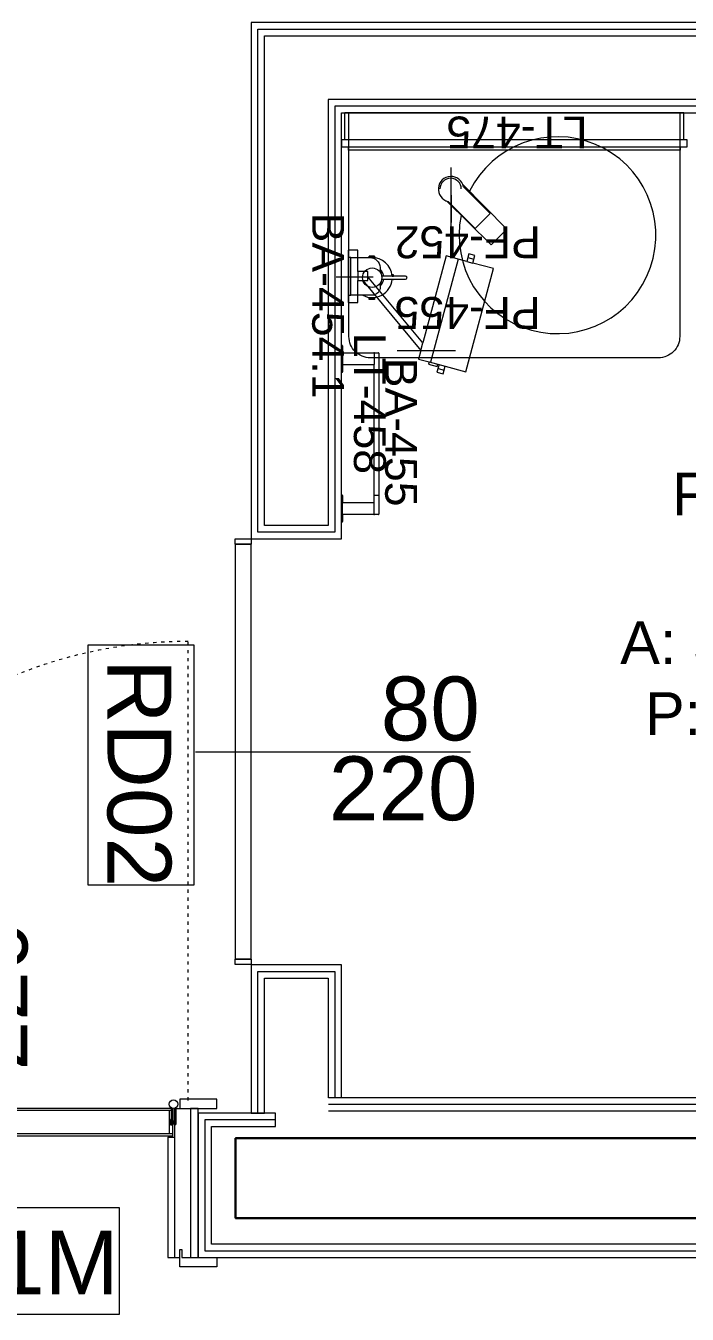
# Model space of a CAD drawing. Header units: centimetres. Extents: x 118932 to 154602, y -32682 to -23521.
# Drawn here: x 129082.2 to 129206.6, y -26105 to -25863 of the extents above; entities that cross this region are included whole.
import ezdxf

# ---------------------------------------------------------------- set-up
doc = ezdxf.new("R2010")
doc.units = ezdxf.units.CM
doc.header["$LTSCALE"] = 50
doc.header["$MEASUREMENT"] = 0
doc.linetypes.add('ACAD_ISO03W100', pattern=[30, 12, -18])
for name, color, linetype, lineweight, true_color in [('GEN_00_BL_Yazı', 7, 'Continuous', 0, 0x4f5250), ('GEN_00_BL_Ölçü Dış', 7, 'Continuous', 5, 0x766a5e), ('GEN_02_TF_Islak Hacim', 7, 'Continuous', 5, 0x007cb0), ('GEN_02_TF_Kapı', 7, 'Continuous', 9, 0x4a3526), ('GEN_02_TF_Mobilya', 7, 'Continuous', 5, 0x745e3d), ('GEN_05_ML_Ahşap', 7, 'Continuous', 9, 0x745e3d), ('GEN_05_ML_Alçıpan-RefEdit0', 7, 'Continuous', 18, 0x008b29), ('GEN_05_ML_Alçıpan_giydirme', 7, 'Continuous', 18, 0x7ebab5), ('GEN_06_GR_Cam', 7, 'Continuous', 9, 0x6093ac), ('GEN_06_GR_İnce', 7, 'Continuous', 13, 0xb0b0a9), ('KALACAK DUVARLAR', 7, 'Continuous', 30, 0x005387)]:
    doc.layers.add(name, color=color, linetype=linetype, lineweight=lineweight, true_color=true_color)
doc.styles.add('ARIAL', font='arial.ttf')
doc.styles.add('arial_1_18', font='arial.ttf', dxfattribs={"height": 0.2})
doc.styles.add('Arial_6', font='arial.ttf', dxfattribs={"height": 59.5325})

# ---------------------------------------------------------------- blocks, each defined once
blk = doc.blocks.new('level -1 d blok duvarlar')
at = {"layer": 'GEN_05_ML_Alçıpan-RefEdit0', "elevation": 0}
blk.add_lwpolyline([(-278.59, -712.33), (-261.59, -712.33), (-261.59, -632.33), (-21.58, -632.33), (-21.58, -629.83), (-264.09, -629.83), (-264.09, -709.83), (-276.09, -709.83), (-276.09, -617.83), (-21.58, -617.83), (-21.58, -615.33), (-278.59, -615.33)], close=True, dxfattribs=at)
for points in [[(-21.58, -631.08), (-262.84, -631.08), (-262.84, -711.08), (-277.34, -711.08), (-277.34, -616.58), (-21.58, -616.58)], [(-276.09, -712.33), (-264.09, -712.33)], [(-261.59, -817.33), (-261.59, -792.33), (-278.59, -792.33), (-278.59, -820.22), (-276.09, -820.22), (-276.09, -794.83), (-264.09, -794.83), (-264.09, -817.33)], [(-277.34, -820.22), (-277.34, -793.58), (-262.84, -793.58), (-262.84, -817.33)]]:
    blk.add_lwpolyline(points, dxfattribs=at)
at = {"layer": 'GEN_05_ML_Alçıpan_giydirme', "elevation": 0}
for points in [[(-131.46, -15), (-20.01, -15), (-19.08, -614.33), (-19.17, -819.83), (-264.01, -819.83)], [(-132.71, -15), (-132.71, -16.25), (-21.26, -16.25), (-20.41, -818.58), (-264.01, -818.58)], [(-133.96, -15), (-133.96, -17.5), (-22.51, -17.5), (-21.66, -817.33), (-264.01, -817.33)], [(-274.01, -821.47), (-287.26, -821.47), (-287.26, -846.08), (24.9, -846.08), (24.9, -814.74)]]:
    blk.add_lwpolyline(points, dxfattribs=at)
blk.add_lwpolyline([(-274.01, -820.22), (-288.51, -820.22), (-288.51, -847.33), (26.15, -847.33), (26.15, -814.74), (23.65, -814.74), (23.65, -844.83), (-286.01, -844.83), (-286.01, -822.72), (-274.01, -822.72)], close=True, dxfattribs=at)
blk = doc.blocks.new('KALACAK DUVARLAR LEVEL -1 D BLOK')
at = {"layer": 'KALACAK DUVARLAR', "elevation": 0}
blk.add_lwpolyline([(643.06, 534.96), (361.56, 534.96), (361.56, 549.96), (628.06, 549.96), (628.06, 1323.39), (643.06, 1323.39)], close=True, dxfattribs=at)
blk = doc.blocks.new('Electric_Mirror-radiance - LT-475 ELETRIC MIRROR SINGLE-16191852-TYPE J')
at = {"layer": 'GEN_02_TF_Mobilya', "lineweight": 13}
for p, q in [((325, 63.5), (-325, 63.5)), ((-325, 63.5), (-325, 50.8)), ((-325, 50.8), (325, 50.8)), ((-318.7, 50.8), (-318.7, 0)), ((-312.3, 69.8), (312.3, 69.8)), ((-312.3, 69.8), (-312.3, 63.5)), ((312.3, 63.5), (312.3, 69.8)), ((318.7, 50.8), (318.7, 0)), ((325, 50.8), (325, 63.5)), ((-318.7, 0), (318.7, 0))]:
    blk.add_line(p, q, dxfattribs=at)
at = {"layer": 'GEN_00_BL_Yazı', "insert": (127.8, 5.9, 0), "char_height": 60, "width": 265.421, "attachment_point": 9, "style": 'Arial_6'}
blk.add_mtext('LT-475', dxfattribs=at)
blk = doc.blocks.new('makeup mirror 16__hcr07922_rfa - LT-458 SHAVING MIRROR-14453733-TYPE J')
at = {"layer": 'GEN_00_BL_Yazı'}
blk.add_line((48117.6, 10856), (48007.7, 10856), dxfattribs=at)
at = {"layer": 'GEN_02_TF_Islak Hacim'}
for p, q in [((47933.7, 11045.1), (47915.6, 11045.1)), ((47915.6, 11045.1), (47915.6, 10946.6)), ((47933.6, 11005.1), (47933.7, 11045.1)), ((48142.1, 11038.5), (48138.4, 11023.9)), ((48153.7, 11035.3), (48142.1, 11038.5)), ((48099.6, 11034.3), (48055.8, 10870.9)), ((48122.1, 11028.3), (48070.2, 10834.5)), ((48138.4, 11023.9), (48099.6, 11034.3)), ((48138.4, 11023.9), (48150, 11020.8)), ((48140.3, 11031.2), (48151.9, 11028.1)), ((48150, 11020.8), (48153.7, 11035.3)), ((48188.9, 11010.4), (48150, 11020.8)), ((47952.7, 11005.1), (47933.6, 11005.1)), ((47933.6, 11005.1), (47933.6, 10988)), ((47952.6, 10988), (47952.7, 10995)), ((47952.7, 10995), (47952.7, 11005.1)), ((48055.8, 10870.9), (47952.7, 10995)), ((48137, 10816.6), (48188.9, 11010.4)), ((47933.6, 10946.6), (47933.6, 10988)), ((47933.6, 10988), (47942.9, 10988)), ((47942.9, 10988), (48052, 10856.8)), ((47942.9, 10988), (47952.6, 10988)), ((47915.6, 10946.6), (47933.6, 10946.6)), ((48052, 10856.8), (48055.8, 10870.9)), ((48052, 10856.8), (48047.7, 10840.4)), ((48047.7, 10840.4), (48067.8, 10835.2)), ((48067.8, 10835.2), (48066.6, 10830.7)), ((48066.6, 10830.7), (48083.1, 10826.3)), ((48067.8, 10835.2), (48098.1, 10827.1)), ((48086.5, 10830.2), (48082.5, 10815.9)), ((48083.1, 10826.3), (48084.3, 10830.7)), ((48084.3, 10830.7), (48086.5, 10830.2)), ((48084.6, 10823.1), (48096.2, 10820)), ((48094.1, 10812.8), (48098.1, 10827.1)), ((48098.1, 10827.1), (48137, 10816.6)), ((48082.5, 10815.9), (48094.1, 10812.8))]:
    blk.add_line(p, q, dxfattribs=at)
at = {"layer": 'GEN_00_BL_Yazı', "insert": (47986.3, 10890.1), "char_height": 60, "width": 251.286, "attachment_point": 1, "rotation": 270, "style": 'Arial_6'}
blk.add_mtext('LT-458', dxfattribs=at)
blk = doc.blocks.new('Soap Dispenser - Trio - BA-454 SOAP DISPENSER -single-14380691-TYPE J')
at = {"layer": 'GEN_00_BL_Yazı'}
blk.add_line((1.1, -47.1), (1.1, 22.9), dxfattribs=at)
at = {"layer": 'GEN_02_TF_Islak Hacim', "flags": 128}
for points in [[(37.9, -5), (37.9, 0), (-33.1, 0), (-33.1, -5)], [(-38.5, -39.5), (-38.5, -49.5), (-40.9, -49.5), (-40.9, -39.5)], [(40.5, -49.5), (40.5, -39.5), (37.9, -39.5), (37.9, -49.5)], [(40.3, -39.5), (40.3, -49.5), (38.6, -49.5), (38.6, -39.5)], [(-4.4, -84.9), (-4.4, -83), (-3, -83), (-3, -84.9)], [(5.6, -84.9), (5.6, -83), (3, -83), (3, -84.9)]]:
    blk.add_lwpolyline(points, close=True, dxfattribs=at)
for points in [[(-9.8, -60.2), (-17.9, -60.2, -0.414214), (-33.1, -45), (-33.1, -5)], [(37.9, -5), (37.9, -40.2, -0.39688), (19.1, -60.2), (9.9, -60.2)], [(-3, -62.6), (-3, -102.6), (-3, -102.8), (-3, -103), (-3, -103.2), (-3, -103.4), (-3, -103.6), (-3, -103.8), (-3, -104), (-3, -104.2), (-3, -104.4), (-3, -104.5), (-3, -104.7), (-3, -104.9), (-3, -105.1), (-3, -105.2), (-3, -105.4), (-3, -105.6), (-3, -105.7), (-3, -105.9), (-3, -106), (-3, -106.2), (-3, -106.3), (-3, -106.4), (-3, -106.6), (-3, -106.7), (-3, -106.8), (-3, -106.9), (-3, -107), (-3, -107.1), (-3, -107.2), (-3, -107.6, 1), (3, -107.6), (3, -107.6), (3, -107.6), (3, -107.6), (3, -107.5), (3, -107.5), (3, -107.4), (3, -107.4), (3, -107.3), (3, -107.3), (3, -107.2), (3, -107.1), (3, -107), (3, -106.9), (3, -106.8), (3, -106.7), (3, -106.6), (3, -106.5), (3, -106.4), (3, -106.2), (3, -106.1), (3, -105.9), (3, -105.8), (3, -105.6), (3, -105.5), (3, -105.3), (3, -105.1), (3, -104.9), (3, -104.8), (3, -104.6), (3, -104.4), (3, -104.2), (3, -104), (3, -103.8), (3, -103.6), (3, -103.4), (3, -103.2), (3, -103), (3, -102.8), (3, -102.6), (3, -102.6), (3, -62.6)]]:
    blk.add_lwpolyline(points, format="xyb", dxfattribs=at)
for points in [[(-37.2, -49.5), (-40.9, -49.5), (-40.9, -39.5), (-37.1, -39.5)], [(-3, -82.3), (-3, -85), (-4.4, -85), (-4.4, -82.2)], [(3, -82.3), (3, -85), (5.6, -85), (5.6, -82)]]:
    blk.add_lwpolyline(points, dxfattribs=at)
at = {"layer": 'GEN_02_TF_Islak Hacim'}
blk.add_circle((0, -45), 18.2, dxfattribs=at)
for radius, start, end in [(37.5, 152.0898, 265.4435), (37.5, 274.5565, 1.1736), (22, 224.0164, 262.212), (22, 277.788, 316.0936)]:
    blk.add_arc((0, -45), radius, start, end, dxfattribs=at)
at = {"layer": 'GEN_00_BL_Yazı', "insert": (122.2, 7.7), "char_height": 60, "width": 331.384, "attachment_point": 1, "rotation": 180, "style": 'Arial_6'}
blk.add_mtext('BA-454.1', dxfattribs=at)
blk = doc.blocks.new('pf 455 right')
at = {"layer": 'GEN_02_TF_Islak Hacim', "color": 6}
for p, q in [((-42.67, -10.23), (-42.66, -20.59)), ((-42.67, -14.31), (-42.67, -24.66))]:
    blk.add_line(p, q, dxfattribs=at)
blk.add_lwpolyline([(0.35, 0), (0.35, -42, -0.414214), (-3.65, -46), (-57.85, -46, -0.414214), (-61.85, -42), (-61.85, 0)], format="xyb", close=True, dxfattribs=at)
for points in [[(-40.76, -19.24, 15.407853), (-39.2, -14.72)], [(-40.74, -14.27, 1), (-44.74, -14.27, 1)]]:
    blk.add_lwpolyline(points, format="xyb", dxfattribs=at)
for points in [[(-40.45, -13.46), (-32.17, -21.82), (-35.12, -24.77), (-43.53, -16.53)], [(-40.33, -13.87), (-35.32, -18.88), (-38.15, -21.7), (-43.22, -16.63)]]:
    blk.add_lwpolyline(points, dxfattribs=at)
blk.add_arc((-42.67, -14.31), 2.38, 10.5974, 256.7961, dxfattribs=at)
at = {"layer": 'GEN_00_BL_Yazı', "char_height": 6, "width": 26.0709, "attachment_point": 1, "rotation": 180.0073, "style": 'Arial_6'}
for s, insert in [('PF-452', (-25.77, -27.29)), ('PF-455', (-25.8, -40.58))]:
    blk.add_mtext(s, dxfattribs=dict(at, insert=insert))
blk = doc.blocks.new('BA 455 towel bar')
at = {"layer": 'GEN_02_TF_Islak Hacim', "lineweight": 13}
for p, q in [((-6828.6, -32310.9), (-6828.6, -32309.7)), ((-6777.8, -32309.7), (-6828.6, -32309.7)), ((-6777.8, -32309.7), (-6777.8, -32310.9)), ((-6547.5, -32310.9), (-6547.5, -32309.7)), ((-6496.7, -32309.7), (-6547.5, -32309.7)), ((-6496.7, -32309.7), (-6496.7, -32310.9)), ((-6813.8, -32311.7), (-6827.8, -32311.7)), ((-6814.6, -32370.2), (-6814.6, -32312.5)), ((-6813.8, -32311.7), (-6792.5, -32311.7)), ((-6778.6, -32311.7), (-6792.5, -32311.7)), ((-6791.7, -32312.5), (-6791.7, -32370.2)), ((-6532.7, -32311.7), (-6546.7, -32311.7)), ((-6533.5, -32370.2), (-6533.5, -32312.5)), ((-6511.4, -32311.7), (-6532.7, -32311.7)), ((-6497.5, -32311.7), (-6511.4, -32311.7)), ((-6510.6, -32312.5), (-6510.6, -32370.2)), ((-6814.6, -32379.1), (-6814.6, -32371.8)), ((-6813.8, -32371), (-6792.6, -32371)), ((-6511.5, -32379.9), (-6813.8, -32379.9)), ((-6792.6, -32371), (-6532.7, -32371)), ((-6777.8, -32371), (-6777.8, -32379.9)), ((-6547.5, -32379.9), (-6547.5, -32371)), ((-6511.5, -32371), (-6532.7, -32371)), ((-6510.6, -32371.8), (-6510.6, -32379.1))]:
    blk.add_line(p, q, dxfattribs=at)
for centre, radius, start, end in [((-6827.8, -32310.9), 0.797, 180, 270), ((-6778.6, -32310.9), 0.797, 270, 0), ((-6546.7, -32310.9), 0.797, 180, 270), ((-6497.5, -32310.9), 0.797, 270, 0), ((-6813.8, -32312.5), 0.804, 90, 180), ((-6792.5, -32312.5), 0.804, 0, 90), ((-6532.7, -32312.5), 0.804, 90, 180), ((-6511.4, -32312.5), 0.804, 0, 90), ((-6813.8, -32370.2), 0.814, 180, 270), ((-6813.8, -32371.8), 0.814, 90, 180), ((-6813.8, -32379.1), 0.82, 180, 270), ((-6792.6, -32370.2), 0.814, 270, 0), ((-6532.7, -32370.2), 0.814, 180, 270), ((-6511.5, -32370.2), 0.814, 270, 0), ((-6511.5, -32371.8), 0.814, 0, 90), ((-6511.5, -32379.1), 0.82, 270, 0)]:
    blk.add_arc(centre, radius, start, end, dxfattribs=at)
at = {"layer": 'GEN_00_BL_Yazı', "insert": (-6519.9, -32451.8), "char_height": 60, "width": 269.421, "attachment_point": 1, "rotation": 180, "style": 'Arial_6'}
blk.add_mtext('BA-455', dxfattribs=at)
blk = doc.blocks.new('LEVEL -1 ISLAK HACİM')
for name, p, xscale, yscale, zscale, rotation in [('Electric_Mirror-radiance - LT-475 ELETRIC MIRROR SINGLE-16191852-TYPE J', (9096.51, 2581.36, 0), 0.1, 0.1, 0.1, 180), ('Soap Dispenser - Trio - BA-454 SOAP DISPENSER -single-14380691-TYPE J', (9065.27, 2550.42, 0), 0.1000000000000063, 0.1000000000000063, 0.1000000000000063, 90), ('BA 455 towel bar', (5833.04, 3187.37, 0), 0.1000000000000057, 0.1000000000000057, 0.1000000000000057, 90)]:
    blk.add_blockref(name, p, dxfattribs=dict(xscale=xscale, yscale=yscale, zscale=zscale, rotation=rotation))
blk.add_blockref('pf 455 right', (9127.26, 2581.36, 0))
at = {"xscale": 0.1, "yscale": 0.1, "zscale": 0.1}
blk.add_blockref('makeup mirror 16__hcr07922_rfa - LT-458 SHAVING MIRROR-14453733-TYPE J', (4273.71, 1451.07, 0), dxfattribs=at)
blk = doc.blocks.new('*U758')
at = {"layer": 'GEN_02_TF_Kapı'}
for p, q in [((-85.5, 0), (-90, 0)), ((-85.5, 0), (-85.5, -28)), ((-4.8, 0), (-85.2, 0)), ((-85.2, -5.2), (-85.2, 0)), ((-78.07, 0), (-78.07, -5.2, 0)), ((-77.07, 0), (-77.07, -5.2, 0)), ((-45.7, 0), (-45.7, -5.2, 0)), ((-44.31, 0), (-44.31, -5.2, 0)), ((-5.1, 0.14), (-5.1, -3)), ((-4.8, 0.01), (-4.8, -3)), ((-4.8, -5.2), (-4.8, 0)), ((-4.5, 0.01), (-4.5, -3)), ((-4.5, 0), (-4.5, -28)), ((-4.5, 0), (0, 0)), ((-4.2, 0.14), (-4.2, -3)), ((-86.2, -2.73), (-85.2, -2.06)), ((-85.8, -1.47), (-85.8, -2.46)), ((-85.7, -1.47), (-85.8, -1.47)), ((-85.18, -2.6), (-85.5, -2.26)), ((-85.18, -2.6), (-85.5, -2.26)), ((-4.8, -0.4), (-85.2, -0.4)), ((-85.2, -2.06), (-85.2, -3.11)), ((-85.2, -2.54), (-85.2, -2.12)), ((-85.18, -2.1), (-84.82, -2.1)), ((-85.18, -2.54), (-85.18, -2.12)), ((-85.18, -2.12), (-84.82, -2.12)), ((-85.07, -2.12), (-85.07, -3.08)), ((-84.82, -2.12), (-84.82, -3.08)), ((-84.8, -2.12), (-84.8, -3.08)), ((-84.6, -4.8), (-84.6, -0.4)), ((-5.4, -4.8), (-5.4, -0.4)), ((-5.2, -2.12), (-5.2, -3.08)), ((-4.82, -2.1), (-5.18, -2.1)), ((-4.93, -2.12), (-4.93, -3.08)), ((-4.82, -2.6), (-4.5, -2.26)), ((-4.82, -2.6), (-4.5, -2.26)), ((-4.8, -2.54), (-4.8, -2.12)), ((-86.2, -2.99), (-86.2, -2.73)), ((-86.2, -2.99), (-85.2, -3.11)), ((-85.8, -3.04), (-85.8, -3.69)), ((-85.8, -3.69), (-85.7, -3.69)), ((-85.18, -2.6), (-85.5, -3.01)), ((-85.18, -2.54), (-85.2, -2.54)), ((-85.2, -2.55), (-85.18, -2.55)), ((-85.2, -2.65), (-85.2, -2.55)), ((-85.2, -2.65), (-85.18, -2.65)), ((-85.2, -3.08), (-85.2, -2.66)), ((-85.18, -2.66), (-85.2, -2.66)), ((-85.2, -3.11), (-85.2, -2.99)), ((-4.8, -4.8), (-85.2, -4.8)), ((-85.18, -2.45), (-85.18, -2.55)), ((-85.18, -2.45), (-85.07, -2.45)), ((-85.18, -2.65), (-85.18, -2.55)), ((-85.18, -2.65), (-85.18, -2.75)), ((-85.18, -3.08), (-85.18, -2.66)), ((-85.18, -2.75), (-85.07, -2.75)), ((-84.82, -3.08), (-85.18, -3.08)), ((-84.82, -3.1), (-85.18, -3.1)), ((-85.07, -2.45), (-85.07, -2.75)), ((-5.18, -3.1), (-4.82, -3.1)), ((-5.1, -3), (-4.8, -3)), ((-4.82, -2.45), (-4.93, -2.45)), ((-4.93, -2.45), (-4.93, -2.75)), ((-4.82, -2.75), (-4.93, -2.75)), ((-4.82, -2.45), (-4.82, -2.55)), ((-4.8, -2.55), (-4.82, -2.55)), ((-4.82, -2.65), (-4.82, -2.55)), ((-4.82, -2.6), (-4.5, -3.01)), ((-4.82, -2.65), (-4.82, -2.75)), ((-4.8, -2.65), (-4.82, -2.65)), ((-4.8, -2.65), (-4.8, -2.55)), ((-4.8, -3.08), (-4.8, -2.66)), ((-4.5, -3), (-4.2, -3)), ((-84.3, -5.4), (-85.5, -5.4)), ((-4.8, -5.2), (-85.2, -5.2)), ((-84.3, -5.4), (-84.3, -28)), ((-44.41, -5.2), (-45.6, -5.2)), ((-5.7, -5.4), (-5.7, -28)), ((-5.7, -5.4), (-4.5, -5.4)), ((-86.5, -26.5), (-86.9, -26.5)), ((-86.9, -26.5), (-86.9, -28)), ((-86.5, -28), (-86.5, -26.5)), ((-3.5, -28), (-3.5, -26.5)), ((-3.5, -26.5), (-3.1, -26.5)), ((-3.1, -26.5), (-3.1, -28)), ((-84.3, -28), (-86.5, -28)), ((-5.7, -28), (-3.5, -28)), ((-3.1, -28), (0, -28))]:
    blk.add_line(p, q, dxfattribs=at)
at = {"layer": 'GEN_02_TF_Kapı', "linetype": 'ACAD_ISO03W100', "ltscale": 0.001, "elevation": 0}
blk.add_lwpolyline([(-1.89, 1.5), (-1.89, 87.72, 0.414214), (-88.11, 1.5)], format="xyb", dxfattribs=at)
at = {"layer": 'GEN_02_TF_Kapı'}
for points in [[(-86.5, 0), (-93.5, 0), (-93.5, 1.75), (-86.5, 1.75)], [(-88.5, 0), (-90, 0), (-90, -28), (-88.5, -28)], [(-77.97, 0), (-78.07, 0), (-78.07, -5.2), (-77.97, -5.2)], [(-78.07, 0), (-77.97, 0), (-77.97, -5.2), (-78.07, -5.2)], [(-77.17, -5.2), (-77.97, -5.2), (-77.97, 0), (-77.17, 0)], [(-77.17, 0), (-77.07, 0), (-77.07, -5.2), (-77.17, -5.2)], [(-77.07, 0), (-77.17, 0), (-77.17, -5.2), (-77.07, -5.2)], [(-46, 0), (-44, 0), (-44, 0.2), (-44.4, 0.3), (-45.6, 0.3), (-46, 0.2)], [(-45.6, 0), (-45.7, 0), (-45.7, -5.2), (-45.6, -5.2)], [(-45.6, -5.2), (-44.4, -5.2), (-44.4, 0), (-45.6, 0)], [(-44.41, 0), (-44.31, 0), (-44.31, -5.2), (-44.41, -5.2)], [(-3.5, 0), (3.5, 0), (3.5, 1.75), (-3.5, 1.75)], [(0, 0), (-1.5, 0), (-1.5, -28), (0, -28)], [(-85.7, -3.69), (-85.5, -3.69), (-85.5, -1.47), (-85.7, -1.47)], [(-85.2, -3.47), (-85, -3.47), (-85, -1.55), (-85.2, -1.55)], [(-76.25, -1.95), (-85.1, -1.95), (-85.1, -3.47), (-76.25, -3.47)], [(-76.35, -2.05), (-85, -2.05), (-85, -3.37), (-76.35, -3.37)], [(-46.01, -5.4), (-44.01, -5.4), (-44.01, -5.2), (-46.01, -5.2)]]:
    blk.add_lwpolyline(points, close=True, dxfattribs=at)
for points in [[(-4.8, -2.54), (-4.82, -2.54), (-4.82, -2.12), (-5.18, -2.12), (-5.18, -3.08), (-4.82, -3.08), (-4.82, -2.66), (-4.8, -2.66)], [(-86.9, -28), (-93.5, -28), (-93.5, -29.75), (-86.5, -29.75), (-86.5, -28)], [(-3.1, -28), (3.5, -28), (3.5, -29.75), (-3.5, -29.75), (-3.5, -28)]]:
    blk.add_lwpolyline(points, dxfattribs=at)
blk.add_circle((-4.65, 0.8), 0.8, dxfattribs=at)
for centre, start, end in [((-85.18, -2.12), 91.5433, 178.4567), ((-84.82, -2.12), 1.5433, 88.4567), ((-5.18, -2.12), 91.5433, 178.4567), ((-4.82, -2.12), 1.5433, 88.4567), ((-85.18, -3.08), 181.5433, 268.4567), ((-84.82, -3.08), 271.5433, 358.4567), ((-5.18, -3.08), 181.5433, 268.4567), ((-4.82, -3.08), 271.5433, 358.4567)]:
    blk.add_arc(centre, 0.0206, start, end, dxfattribs=at)
at = {"layer": 'GEN_05_ML_Ahşap'}
blk.add_lwpolyline([(-45, -18.66), (-45, 33.75)], dxfattribs=at)
blk.add_lwpolyline([(-75.2, -38.66), (-14.8, -38.66), (-14.8, -18.66), (-75.2, -18.66)], close=True, dxfattribs=at)
at = {"layer": 'GEN_00_BL_Yazı', "char_height": 12, "attachment_point": 7, "rotation": 90, "style": 'arial_1_18'}
for s, insert in [('\\A1;90', (-46.95, 16.88, 0)), ('\\A1;220', (-31.95, 7.12, 0))]:
    blk.add_mtext_dynamic_manual_height_columns(s, width=3542.6897, gutter_width=1875, heights=[387.79], dxfattribs=dict(at, insert=insert))
at = {"layer": 'GEN_00_BL_Yazı', "insert": (-71.77, -35.12), "char_height": 12, "attachment_point": 7, "style": 'arial_1_18'}
blk.add_mtext_dynamic_manual_height_columns('\\A1;RD01M', width=3542.6897, gutter_width=1875, heights=[387.79], dxfattribs=at)
blk = doc.blocks.new('RD02')
at = {"layer": 'GEN_05_ML_Ahşap'}
blk.add_lwpolyline([(-40, -10.45), (-40, 41.25)], dxfattribs=at)
blk.add_lwpolyline([(-60, -30.72), (-15, -30.72), (-15, -10.72), (-60, -10.72)], close=True, dxfattribs=at)
at = {"layer": 'GEN_06_GR_Cam'}
for p, q in [((-79, -3), (-79, 0)), ((-1, 0), (-1, -3))]:
    blk.add_line(p, q, dxfattribs=at)
for points in [[(-80, 0), (-79, 0), (-79, -3), (-80, -3)], [(-1, -3), (-1, 0), (-79, 0), (-79, -3)], [(-1, 0), (0, 0), (0, -3), (-1, -3)]]:
    blk.add_lwpolyline(points, close=True, dxfattribs=at)
at = {"layer": 'GEN_00_BL_Yazı', "char_height": 12, "attachment_point": 7, "rotation": 90, "style": 'arial_1_18'}
for s, insert in [('\\A1;80', (-41.95, 24.37)), ('\\A1;220', (-26.95, 14.61))]:
    blk.add_mtext_dynamic_manual_height_columns(s, width=3542.6897, gutter_width=1875, heights=[387.79], dxfattribs=dict(at, insert=insert))
at = {"layer": 'GEN_00_BL_Yazı', "insert": (-57.42, -27.18), "char_height": 12, "attachment_point": 7, "style": 'arial_1_18'}
blk.add_mtext_dynamic_manual_height_columns('\\A1;RD02', width=3542.6897, gutter_width=1875, heights=[387.79], dxfattribs=at)
blk = doc.blocks.new('LEVEL -1 KAPILAR')
at = {"color": 1, "rotation": 270}
blk.add_blockref('RD02', (1307.06, 2449.32, 0), dxfattribs=at)
blk.add_blockref('*U758', (1297.13, 2422.32, 0))
blk = doc.blocks.new('tefrıslı mahal level -1 b blok')
at = {"layer": 'GEN_00_BL_Yazı', "char_height": 8, "attachment_point": 2, "style": 'ARIAL'}
for s, insert in [('F-P40\\PWC', (1037.12, 3865.44, 0)), ('\\pxqc;\\PA: 5.01 m2\\PP: 9.01m', (1039.2, 3850.86, 0.01))]:
    blk.add_mtext(s, dxfattribs=dict(at, insert=insert))

msp = doc.modelspace()

# ---------------------------------------------------------------- block references
msp.add_blockref('KALACAK DUVARLAR LEVEL -1 D BLOK', (128760.11, -26621.94))
at = {"color": 254, "true_color": 0xddb3d4}
msp.add_blockref('level -1 d blok duvarlar', (129403.17, -25247.06, 0), dxfattribs=at)

# ---------------------------------------------------------------- next in the draw order: block references
at = {"color": 1}
msp.add_blockref('LEVEL -1 ISLAK HACİM', (120077.58, -28460.75, 0), dxfattribs=at)

# ---------------------------------------------------------------- next in the draw order: block references
at = {"layer": 'GEN_00_BL_Ölçü Dış'}
msp.add_blockref('tefrıslı mahal level -1 b blok', (128181.82, -29812.4), dxfattribs=at)
at = {"layer": 'GEN_06_GR_İnce'}
msp.add_blockref('LEVEL -1 KAPILAR', (127817.53, -28488.7), dxfattribs=at)

doc.saveas('drawing.dxf')
